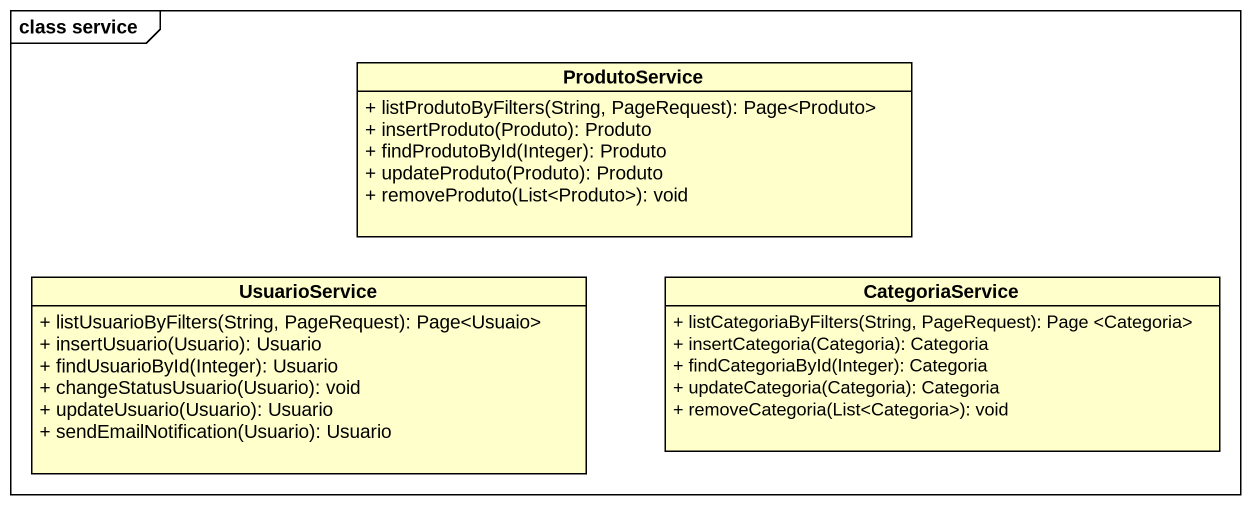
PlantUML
@startuml
mainframe class service
hide circle
hide empty members
skinparam classAttributeIconSize 0
class ProdutoService {
  + listProdutoByFilters(String, PageRequest): Page<Produto>
  + insertProduto(Produto): Produto
  + findProdutoById(Integer): Produto
  + updateProduto(Produto): Produto
  + removeProduto(List<Produto>): void
}
class UsuarioService {
  + listUsuarioByFilters(String, PageRequest): Page<Usuaio>
  + insertUsuario(Usuario): Usuario
  + findUsuarioById(Integer): Usuario
  + changeStatusUsuario(Usuario): void
  + updateUsuario(Usuario): Usuario
  + sendEmailNotification(Usuario): Usuario
}
class CategoriaService {
  + listCategoriaByFilters(String, PageRequest): Page <Categoria>
  + insertCategoria(Categoria): Categoria
  + findCategoriaById(Integer): Categoria
  + updateCategoria(Categoria): Categoria
  + removeCategoria(List<Categoria>): void
}
@enduml
